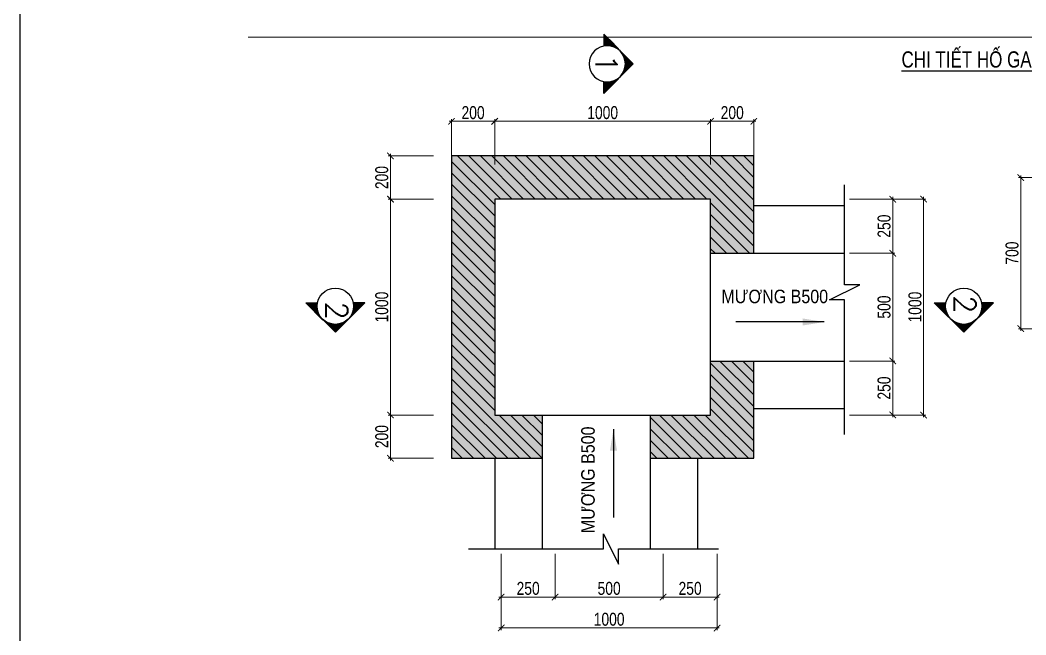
# Model space of a CAD drawing. Header units: millimetres. Extents: x -294625 to 2136527, y -251383 to 128331.
# Drawn here: x 1557252 to 1561909, y -129177 to -126330 of the extents above; entities that cross this region are included whole.
import ezdxf

# ---------------------------------------------------------------- set-up
doc = ezdxf.new("R2010")
doc.units = ezdxf.units.MM
doc.linetypes.add('$0$HIDDEN', pattern=[0.375, 0.25, -0.125])
doc.linetypes.add('CONTINOUS', pattern=[0])
doc.layers.get('Defpoints').update_dxf_attribs({"lineweight": 0})
for name, color, linetype in [('1-WALL', 1, 'Continuous'), ('CHU', 7, 'Continuous'), ('Gtechcons-Text', 7, 'Continuous'), ('P-Netcat', 6, 'CONTINOUS'), ('S13_Hatch Line', 8, 'Continuous'), ('S14_Annotation', 3, 'Continuous'), ('S24_Wall', 2, 'Continuous'), ('THAY', 7, 'Continuous')]:
    doc.layers.add(name, color=color, linetype=linetype)
for name, color, linetype, lineweight in [('8', 8, 'Continuous', 5), ('N4--1-OTHER1', 143, 'CONTINOUS', 15), ('yckt nuoc', 3, 'Continuous', 40)]:
    doc.layers.add(name, color=color, linetype=linetype, lineweight=lineweight)
doc.layers.add('N4-Depoint', color=254, linetype='CONTINOUS', plot=False)
doc.styles.add('L-Arial', font='arial.ttf')
doc.styles.add('S-TEXT-2.0H', font='unicode.shx', dxfattribs={"width": 0.8, "height": 60})
doc.styles.get("Standard").update_dxf_attribs({"font": 'arialbd.ttf'})
doc.styles.add('TEXT_ARIAL', font='arial.ttf', dxfattribs={"width": 0.75})
doc.styles.add('TXT', font='txt.shx')
doc.dimstyles.new('CNC_mm_D2.0(25) Tick', dxfattribs={"dimtxt": 60, "dimasz": 30, "dimexe": 10, "dimexo": 0, "dimgap": 10, "dimtad": 1, "dimdec": 0, "dimzin": 9, "dimdsep": 46, "dimtxsty": 'S-TEXT-2.0H', "dimblk": 'ARCHTICK', "dimcen": 10, "dimdle": 10, "dimclrd": 83, "dimclre": 83, "dimclrt": 41, "dimadec": 0, "dimazin": 2, "dimtfac": 1, "dimtdec": 0, "dimtix": 1, "dimtmove": 2, "dimatfit": 0, "dimldrblk": 'ARCHTICK', "dimfxl": 200, "dimfxlon": 1, "dimtolj": 1, "dimtzin": 0, "dimlwd": 13, "dimlwe": 13, "dimarcsym": 1})
doc.dimstyles.get("Standard").update_dxf_attribs({"dimtxt": 0.18, "dimasz": 0.18, "dimexe": 0.18, "dimexo": 0.0625, "dimgap": 0.09, "dimtad": 0, "dimtih": 1, "dimtoh": 1, "dimdec": 4, "dimzin": 0, "dimdsep": 46, "dimtxsty": 'Standard', "dimcen": 0.09, "dimadec": 0, "dimazin": 0, "dimtfac": 1, "dimtdec": 4, "dimtofl": 0, "dimtmove": 0, "dimatfit": 3, "dimfxl": 1, "dimtolj": 1, "dimtzin": 0, "dimarcsym": 0})

# ---------------------------------------------------------------- blocks, each defined once
blk = doc.blocks.new('_ArchTick')
at = {"color": 0, "linetype": 'ByBlock', "const_width": 0.15}
blk.add_lwpolyline([(-0.5, -0.5), (0.5, 0.5)], dxfattribs=at)
blk = doc.blocks.new('*D158')
at = {"layer": '1-WALL', "color": 83, "lineweight": 13, "transparency": 16777216}
for p, q in [((1561092.5, -127908.9), (1561302.5, -127908.9)), ((1561292.5, -128168.9), (1561292.5, -127898.9)), ((1561092.5, -128158.9), (1561302.5, -128158.9))]:
    blk.add_line(p, q, dxfattribs=at)
at = {"layer": 'Defpoints', "color": 0, "transparency": 16777216}
for p in [(1560449.1, -127908.9), (1561292.5, -127908.9), (1560449.1, -128158.9)]:
    blk.add_point(p, dxfattribs=at)
at = {"layer": '1-WALL', "color": 83, "lineweight": 13, "transparency": 16777216, "xscale": 30, "yscale": 30, "zscale": 30}
for p, rotation in [((1561292.5, -127908.9), 90), ((1561292.5, -128158.9), 270)]:
    blk.add_blockref('_ArchTick', p, dxfattribs=dict(at, rotation=rotation))
at = {"layer": '1-WALL', "color": 41, "transparency": 16777216, "insert": (1561252.5, -128033.9), "char_height": 60, "attachment_point": 5, "rotation": 90, "style": 'S-TEXT-2.0H'}
blk.add_mtext('\\A1;250', dxfattribs=at)
blk = doc.blocks.new('*D159')
at = {"layer": '1-WALL', "color": 83, "lineweight": 13, "transparency": 16777216}
for p, q in [((1561092.5, -127408.9), (1561302.5, -127408.9)), ((1561292.5, -127918.9), (1561292.5, -127398.9)), ((1561092.5, -127908.9), (1561302.5, -127908.9))]:
    blk.add_line(p, q, dxfattribs=at)
at = {"layer": 'Defpoints', "color": 0, "transparency": 16777216}
for p in [(1560933.5, -127408.9), (1561292.5, -127408.9), (1560449.1, -127908.9)]:
    blk.add_point(p, dxfattribs=at)
at = {"layer": '1-WALL', "color": 83, "lineweight": 13, "transparency": 16777216, "xscale": 30, "yscale": 30, "zscale": 30}
for p, rotation in [((1561292.5, -127408.9), 90), ((1561292.5, -127908.9), 270)]:
    blk.add_blockref('_ArchTick', p, dxfattribs=dict(at, rotation=rotation))
at = {"layer": '1-WALL', "color": 41, "transparency": 16777216, "insert": (1561252.5, -127658.9), "char_height": 60, "attachment_point": 5, "rotation": 90, "style": 'S-TEXT-2.0H'}
blk.add_mtext('\\A1;500', dxfattribs=at)
blk = doc.blocks.new('*D160')
at = {"layer": '1-WALL', "color": 83, "lineweight": 13, "transparency": 16777216}
for p, q in [((1561292.5, -127418.9), (1561292.5, -127148.9)), ((1561092.5, -127158.9), (1561302.5, -127158.9)), ((1561092.5, -127408.9), (1561302.5, -127408.9))]:
    blk.add_line(p, q, dxfattribs=at)
at = {"layer": 'Defpoints', "color": 0, "transparency": 16777216}
for p in [(1560449.1, -127158.9), (1561292.5, -127158.9), (1560933.5, -127408.9)]:
    blk.add_point(p, dxfattribs=at)
at = {"layer": '1-WALL', "color": 83, "lineweight": 13, "transparency": 16777216, "xscale": 30, "yscale": 30, "zscale": 30}
for p, rotation in [((1561292.5, -127158.9), 90), ((1561292.5, -127408.9), 270)]:
    blk.add_blockref('_ArchTick', p, dxfattribs=dict(at, rotation=rotation))
at = {"layer": '1-WALL', "color": 41, "transparency": 16777216, "insert": (1561252.5, -127283.9), "char_height": 60, "attachment_point": 5, "rotation": 90, "style": 'S-TEXT-2.0H'}
blk.add_mtext('\\A1;250', dxfattribs=at)
blk = doc.blocks.new('*D161')
at = {"layer": '1-WALL', "color": 83, "lineweight": 13, "transparency": 16777216}
for p, q in [((1561435.5, -128168.9), (1561435.5, -127148.9)), ((1561235.5, -127158.9), (1561445.5, -127158.9)), ((1561235.5, -128158.9), (1561445.5, -128158.9))]:
    blk.add_line(p, q, dxfattribs=at)
at = {"layer": 'Defpoints', "color": 0, "transparency": 16777216}
for p in [(1560449.1, -127158.9), (1561435.5, -127158.9), (1560449.1, -128158.9)]:
    blk.add_point(p, dxfattribs=at)
at = {"layer": '1-WALL', "color": 83, "lineweight": 13, "transparency": 16777216, "xscale": 30, "yscale": 30, "zscale": 30}
for p, rotation in [((1561435.5, -127158.9), 90), ((1561435.5, -128158.9), 270)]:
    blk.add_blockref('_ArchTick', p, dxfattribs=dict(at, rotation=rotation))
at = {"layer": '1-WALL', "color": 41, "transparency": 16777216, "insert": (1561395.5, -127658.9), "char_height": 60, "attachment_point": 5, "rotation": 90, "style": 'S-TEXT-2.0H'}
blk.add_mtext('\\A1;1000', dxfattribs=at)
blk = doc.blocks.new('*D162')
at = {"layer": '1-WALL', "color": 83, "lineweight": 13, "transparency": 16777216}
for p, q in [((1558966.5, -128168.9), (1558966.5, -127148.9)), ((1559166.5, -127158.9), (1558956.5, -127158.9)), ((1559166.5, -128158.9), (1558956.5, -128158.9))]:
    blk.add_line(p, q, dxfattribs=at)
at = {"layer": 'Defpoints', "color": 0, "transparency": 16777216}
for p in [(1558966.5, -127158.9), (1559796.2, -127158.9), (1559796.2, -128158.9)]:
    blk.add_point(p, dxfattribs=at)
at = {"layer": '1-WALL', "color": 83, "lineweight": 13, "transparency": 16777216, "xscale": 30, "yscale": 30, "zscale": 30}
for p, rotation in [((1558966.5, -127158.9), 90), ((1558966.5, -128158.9), 270)]:
    blk.add_blockref('_ArchTick', p, dxfattribs=dict(at, rotation=rotation))
at = {"layer": '1-WALL', "color": 41, "transparency": 16777216, "insert": (1558926.5, -127658.9), "char_height": 60, "attachment_point": 5, "rotation": 90, "style": 'S-TEXT-2.0H'}
blk.add_mtext('\\A1;1000', dxfattribs=at)
blk = doc.blocks.new('MAT CAT')
at = {"layer": '8'}
h = blk.add_hatch(dxfattribs=at)
h.set_pattern_fill('ANSI31', color=256, scale=0.825754, angle=270, style=0)
h.set_pattern_definition([(315, (-103497.6712, 337412.0697), (1.853869705, 1.853869705), [])])
h.paths.add_polyline_path([(26271.9, 53048.2, 0.674504), (26272, 53048.4), (26167.5, 53149.3, 2.384757), (26167.5, 53149.2, 1037975.907024), (26167.5, 53149.2, 0.999999), (26167.4, 53149.3, -0.002012), (26167.4, 53149.3), (26064.9, 53048.4, 0.671093), (26064.9, 53048.2), (26105.4, 53048.2, -0.044637), (26104.4, 53059.4, -1), (26230.6, 53059.4, -0.044637), (26229.6, 53048.2)])
at = {"layer": 'THAY'}
for p, q in [((26064.7, 53048.2), (26167.4, 53149.3)), ((26270.1, 53048.2), (26167.4, 53149.3)), ((26064.7, 53048.2), (26105.6, 53048.2)), ((26270.1, 53048.2), (26229.4, 53048.2))]:
    blk.add_line(p, q, dxfattribs=at)
blk.add_circle((26167.5, 53059.4), 63.1, dxfattribs=at)
blk = doc.blocks.new('*D163')
at = {"layer": '1-WALL', "color": 83, "lineweight": 13, "transparency": 16777216}
for p, q in [((1560459.1, -126798.4), (1559439.1, -126798.4)), ((1559449.1, -126998.4), (1559449.1, -126788.4)), ((1560449.1, -126998.4), (1560449.1, -126788.4))]:
    blk.add_line(p, q, dxfattribs=at)
at = {"layer": 'Defpoints', "color": 0, "transparency": 16777216}
for p in [(1559449.1, -126798.4), (1559449.1, -128299), (1560449.1, -128299)]:
    blk.add_point(p, dxfattribs=at)
at = {"layer": '1-WALL', "color": 83, "lineweight": 13, "transparency": 16777216, "xscale": 30, "yscale": 30, "zscale": 30, "rotation": 180}
blk.add_blockref('_ArchTick', (1559449.1, -126798.4), dxfattribs=at)
at = {"layer": '1-WALL', "color": 83, "lineweight": 13, "transparency": 16777216, "xscale": 30, "yscale": 30, "zscale": 30}
blk.add_blockref('_ArchTick', (1560449.1, -126798.4), dxfattribs=at)
at = {"layer": '1-WALL', "color": 41, "transparency": 16777216, "insert": (1559949.1, -126758.4), "char_height": 60, "attachment_point": 5, "style": 'S-TEXT-2.0H'}
blk.add_mtext('\\A1;1000', dxfattribs=at)
blk = doc.blocks.new('*D164')
at = {"layer": '1-WALL', "color": 83, "lineweight": 13, "transparency": 16777216}
for p, q in [((1559479.1, -128802.3), (1559479.1, -129012.3)), ((1559729.1, -128802.3), (1559729.1, -129012.3)), ((1559469.1, -129002.3), (1559739.1, -129002.3))]:
    blk.add_line(p, q, dxfattribs=at)
at = {"layer": 'Defpoints', "color": 0, "transparency": 16777216}
for p in [(1559479.1, -128158.9), (1559729.1, -128158.9), (1559729.1, -129002.3)]:
    blk.add_point(p, dxfattribs=at)
at = {"layer": '1-WALL', "color": 83, "lineweight": 13, "transparency": 16777216, "xscale": 30, "yscale": 30, "zscale": 30, "rotation": 180}
blk.add_blockref('_ArchTick', (1559479.1, -129002.3), dxfattribs=at)
at = {"layer": '1-WALL', "color": 83, "lineweight": 13, "transparency": 16777216, "xscale": 30, "yscale": 30, "zscale": 30}
blk.add_blockref('_ArchTick', (1559729.1, -129002.3), dxfattribs=at)
at = {"layer": '1-WALL', "color": 41, "transparency": 16777216, "insert": (1559604.1, -128962.3), "char_height": 60, "attachment_point": 5, "style": 'S-TEXT-2.0H'}
blk.add_mtext('\\A1;250', dxfattribs=at)
blk = doc.blocks.new('*D165')
at = {"layer": '1-WALL', "color": 83, "lineweight": 13, "transparency": 16777216}
for p, q in [((1559729.1, -128802.3), (1559729.1, -129012.3)), ((1560229.1, -128802.3), (1560229.1, -129012.3)), ((1559719.1, -129002.3), (1560239.1, -129002.3))]:
    blk.add_line(p, q, dxfattribs=at)
at = {"layer": 'Defpoints', "color": 0, "transparency": 16777216}
for p in [(1559729.1, -128158.9), (1560229.1, -128643.3), (1560229.1, -129002.3)]:
    blk.add_point(p, dxfattribs=at)
at = {"layer": '1-WALL', "color": 83, "lineweight": 13, "transparency": 16777216, "xscale": 30, "yscale": 30, "zscale": 30, "rotation": 180}
blk.add_blockref('_ArchTick', (1559729.1, -129002.3), dxfattribs=at)
at = {"layer": '1-WALL', "color": 83, "lineweight": 13, "transparency": 16777216, "xscale": 30, "yscale": 30, "zscale": 30}
blk.add_blockref('_ArchTick', (1560229.1, -129002.3), dxfattribs=at)
at = {"layer": '1-WALL', "color": 41, "transparency": 16777216, "insert": (1559979.1, -128962.3), "char_height": 60, "attachment_point": 5, "style": 'S-TEXT-2.0H'}
blk.add_mtext('\\A1;500', dxfattribs=at)
blk = doc.blocks.new('*D166')
at = {"layer": '1-WALL', "color": 83, "lineweight": 13, "transparency": 16777216}
for p, q in [((1560229.1, -128802.3), (1560229.1, -129012.3)), ((1560479.1, -128802.3), (1560479.1, -129012.3)), ((1560219.1, -129002.3), (1560489.1, -129002.3))]:
    blk.add_line(p, q, dxfattribs=at)
at = {"layer": 'Defpoints', "color": 0, "transparency": 16777216}
for p in [(1560479.1, -128158.9), (1560229.1, -128643.3), (1560479.1, -129002.3)]:
    blk.add_point(p, dxfattribs=at)
at = {"layer": '1-WALL', "color": 83, "lineweight": 13, "transparency": 16777216, "xscale": 30, "yscale": 30, "zscale": 30, "rotation": 180}
blk.add_blockref('_ArchTick', (1560229.1, -129002.3), dxfattribs=at)
at = {"layer": '1-WALL', "color": 83, "lineweight": 13, "transparency": 16777216, "xscale": 30, "yscale": 30, "zscale": 30}
blk.add_blockref('_ArchTick', (1560479.1, -129002.3), dxfattribs=at)
at = {"layer": '1-WALL', "color": 41, "transparency": 16777216, "insert": (1560354.1, -128962.3), "char_height": 60, "attachment_point": 5, "style": 'S-TEXT-2.0H'}
blk.add_mtext('\\A1;250', dxfattribs=at)
blk = doc.blocks.new('*D167')
at = {"layer": '1-WALL', "color": 83, "lineweight": 13, "transparency": 16777216}
for p, q in [((1559479.1, -128945.3), (1559479.1, -129155.3)), ((1560479.1, -128945.3), (1560479.1, -129155.3)), ((1559469.1, -129145.3), (1560489.1, -129145.3))]:
    blk.add_line(p, q, dxfattribs=at)
at = {"layer": 'Defpoints', "color": 0, "transparency": 16777216}
for p in [(1559479.1, -128158.9), (1560479.1, -128158.9), (1560479.1, -129145.3)]:
    blk.add_point(p, dxfattribs=at)
at = {"layer": '1-WALL', "color": 83, "lineweight": 13, "transparency": 16777216, "xscale": 30, "yscale": 30, "zscale": 30, "rotation": 180}
blk.add_blockref('_ArchTick', (1559479.1, -129145.3), dxfattribs=at)
at = {"layer": '1-WALL', "color": 83, "lineweight": 13, "transparency": 16777216, "xscale": 30, "yscale": 30, "zscale": 30}
blk.add_blockref('_ArchTick', (1560479.1, -129145.3), dxfattribs=at)
at = {"layer": '1-WALL', "color": 41, "transparency": 16777216, "insert": (1559979.1, -129105.3), "char_height": 60, "attachment_point": 5, "style": 'S-TEXT-2.0H'}
blk.add_mtext('\\A1;1000', dxfattribs=at)
blk = doc.blocks.new('*D157')
at = {"layer": '1-WALL', "color": 83, "lineweight": 13, "transparency": 16777216}
for p, q in [((1561885.2, -127768.9), (1561885.2, -127048.9)), ((1562085.2, -127058.9), (1561875.2, -127058.9)), ((1562085.2, -127758.9), (1561875.2, -127758.9))]:
    blk.add_line(p, q, dxfattribs=at)
at = {"layer": 'Defpoints', "color": 0, "transparency": 16777216}
for p in [(1561885.2, -127058.9), (1562232.4, -127058.9), (1562232.4, -127758.9)]:
    blk.add_point(p, dxfattribs=at)
at = {"layer": '1-WALL', "color": 83, "lineweight": 13, "transparency": 16777216, "xscale": 30, "yscale": 30, "zscale": 30}
for p, rotation in [((1561885.2, -127058.9), 90), ((1561885.2, -127758.9), 270)]:
    blk.add_blockref('_ArchTick', p, dxfattribs=dict(at, rotation=rotation))
at = {"layer": '1-WALL', "color": 41, "transparency": 16777216, "insert": (1561845.2, -127408.9), "char_height": 60, "attachment_point": 5, "rotation": 90, "style": 'S-TEXT-2.0H'}
blk.add_mtext('\\A1;700', dxfattribs=at)
blk = doc.blocks.new('*D184')
at = {"layer": '1-WALL', "color": 83, "lineweight": 13, "transparency": 16777216}
for p, q in [((1559459.1, -126798.4), (1559239.1, -126798.4)), ((1559249.1, -126998.4), (1559249.1, -126788.4)), ((1559449.1, -126998.4), (1559449.1, -126788.4))]:
    blk.add_line(p, q, dxfattribs=at)
at = {"layer": 'Defpoints', "color": 0, "transparency": 16777216}
for p in [(1559249.1, -126798.4), (1559449.1, -126998.4), (1559249.1, -127127.5)]:
    blk.add_point(p, dxfattribs=at)
at = {"layer": '1-WALL', "color": 83, "lineweight": 13, "transparency": 16777216, "xscale": 30, "yscale": 30, "zscale": 30, "rotation": 180}
blk.add_blockref('_ArchTick', (1559249.1, -126798.4), dxfattribs=at)
at = {"layer": '1-WALL', "color": 83, "lineweight": 13, "transparency": 16777216, "xscale": 30, "yscale": 30, "zscale": 30}
blk.add_blockref('_ArchTick', (1559449.1, -126798.4), dxfattribs=at)
at = {"layer": '1-WALL', "color": 41, "transparency": 16777216, "insert": (1559349.1, -126758.4), "char_height": 60, "attachment_point": 5, "style": 'S-TEXT-2.0H'}
blk.add_mtext('\\A1;200', dxfattribs=at)
blk = doc.blocks.new('*D185')
at = {"layer": '1-WALL', "color": 83, "lineweight": 13, "transparency": 16777216}
for p, q in [((1560439.1, -126798.4), (1560659.1, -126798.4)), ((1560449.1, -126998.4), (1560449.1, -126788.4)), ((1560649.1, -126998.4), (1560649.1, -126788.4))]:
    blk.add_line(p, q, dxfattribs=at)
at = {"layer": 'Defpoints', "color": 0, "transparency": 16777216}
for p in [(1560649.1, -126798.4), (1560449.1, -126998.4), (1560649.1, -127127.5)]:
    blk.add_point(p, dxfattribs=at)
at = {"layer": '1-WALL', "color": 83, "lineweight": 13, "transparency": 16777216, "xscale": 30, "yscale": 30, "zscale": 30, "rotation": 180}
blk.add_blockref('_ArchTick', (1560449.1, -126798.4), dxfattribs=at)
at = {"layer": '1-WALL', "color": 83, "lineweight": 13, "transparency": 16777216, "xscale": 30, "yscale": 30, "zscale": 30}
blk.add_blockref('_ArchTick', (1560649.1, -126798.4), dxfattribs=at)
at = {"layer": '1-WALL', "color": 41, "transparency": 16777216, "insert": (1560549.1, -126758.4), "char_height": 60, "attachment_point": 5, "style": 'S-TEXT-2.0H'}
blk.add_mtext('\\A1;200', dxfattribs=at)
blk = doc.blocks.new('*D186')
at = {"layer": '1-WALL', "color": 83, "lineweight": 13, "transparency": 16777216}
for p, q in [((1559166.5, -126958.9), (1558956.5, -126958.9)), ((1558966.5, -127168.9), (1558966.5, -126948.9)), ((1559166.5, -127158.9), (1558956.5, -127158.9))]:
    blk.add_line(p, q, dxfattribs=at)
at = {"layer": 'Defpoints', "color": 0, "transparency": 16777216}
for p in [(1558966.5, -126958.9), (1559249.1, -126958.9), (1559166.5, -127158.9)]:
    blk.add_point(p, dxfattribs=at)
at = {"layer": '1-WALL', "color": 83, "lineweight": 13, "transparency": 16777216, "xscale": 30, "yscale": 30, "zscale": 30}
for p, rotation in [((1558966.5, -126958.9), 90), ((1558966.5, -127158.9), 270)]:
    blk.add_blockref('_ArchTick', p, dxfattribs=dict(at, rotation=rotation))
at = {"layer": '1-WALL', "color": 41, "transparency": 16777216, "insert": (1558926.5, -127058.9), "char_height": 60, "attachment_point": 5, "rotation": 90, "style": 'S-TEXT-2.0H'}
blk.add_mtext('\\A1;200', dxfattribs=at)
blk = doc.blocks.new('*D187')
at = {"layer": '1-WALL', "color": 83, "lineweight": 13, "transparency": 16777216}
for p, q in [((1559165, -128158.9), (1558956.5, -128158.9)), ((1558966.5, -128148.9), (1558966.5, -128368.9)), ((1559166.5, -128358.9), (1558956.5, -128358.9))]:
    blk.add_line(p, q, dxfattribs=at)
at = {"layer": 'Defpoints', "color": 0, "transparency": 16777216}
for p in [(1559165, -128158.9), (1558966.5, -128358.9), (1559249.1, -128358.9)]:
    blk.add_point(p, dxfattribs=at)
at = {"layer": '1-WALL', "color": 83, "lineweight": 13, "transparency": 16777216, "xscale": 30, "yscale": 30, "zscale": 30}
for p, rotation in [((1558966.5, -128158.9), 90), ((1558966.5, -128358.9), 270)]:
    blk.add_blockref('_ArchTick', p, dxfattribs=dict(at, rotation=rotation))
at = {"layer": '1-WALL', "color": 41, "transparency": 16777216, "insert": (1558926.5, -128258.9), "char_height": 60, "attachment_point": 5, "rotation": 90, "style": 'S-TEXT-2.0H'}
blk.add_mtext('\\A1;200', dxfattribs=at)

msp = doc.modelspace()

# ---------------------------------------------------------------- hatches: boundary and pattern name
at = {"layer": 'S13_Hatch Line', "linetype": '$0$HIDDEN'}
h = msp.add_hatch(dxfattribs=at)
h.set_pattern_fill('ANSI31', color=256, scale=300, angle=-90)
h.set_pattern_definition([(315, (1418392.108, 1130589.087), (26.5165043, 26.5165043), [])])
h.paths.add_polyline_path([(1559249.1, -126958.9), (1559249.1, -127783.9), (1559449.1, -127783.9), (1559449.1, -127158.9), (1560449.1, -127158.9), (1560449.1, -127408.9), (1560649.1, -127408.9), (1560649.1, -126958.9)])
h.paths.add_polyline_path([(1560169.1, -128158.9), (1560169.1, -128358.9), (1560649.1, -128358.9), (1560649.1, -127908.9), (1560449.1, -127908.9), (1560449.1, -128158.9)])
h.paths.add_polyline_path([(1559669.1, -128358.9), (1559669.1, -128158.9), (1559449.1, -128158.9), (1559449.1, -127783.9), (1559249.1, -127783.9), (1559249.1, -128358.9)])
at = {"layer": 'S13_Hatch Line'}
h = msp.add_hatch(dxfattribs=at)
h.set_pattern_fill('AR-CONC', color=256, scale=10, angle=-90)
h.set_pattern_definition([(320, (1418392.11, 1130589.087), (-6.2752135, -71.7260183), [7.5, -82.5]), (265, (1418392.11, 1130589.09), (75.2192134, 13.8751334), [6, -66]), (10.4514445, (1418391.585, 1130583.11), (68.943999, -57.8508847), [6.374019, -70.114211]), (316.1842, (1418412.11, 1130589.09), (-16.551928, -106.724133), [11.25, -123.75]), (6.6356355, (1418410.73, 1130580.19), (97.41186, -93.4661946), [9.561034, -105.171376]), (261.184164, (1418412.11, 1130589.09), (97.41186, -93.4661945), [9, -99]), (291, (1418407.11, 1130579.087), (-40.261889, -59.6907052), [7.5, -82.5]), (236, (1418407.11, 1130579.09), (72.5150045, -24.331533), [6, -66]), (341.451445, (1418403.75, 1130574.11), (32.2531153, -84.0222377), [6.374019, -70.114211]), (307.5, (1418392.108, 1130589.087), (33.2893854, -1.21598553), [0, -65.2, 0, -67, 0, -66.25]), (277.5, (1418392.108, 1130589.087), (39.4411712, -26.3069537), [0, -38.2, 0, -63.7, 0, -25.25]), (237.5, (1418392.108, 1130611.387), (-2.2554872, -53.3822436), [0, -25, 0, -78, 0, -103.5]), (227.5, (1418392.108, 1130621.387), (10.0104982, -58.318617), [0, -32.5, 0, -51.8, 0, -73.5])])
h.paths.add_polyline_path([(1559249.1, -126958.9), (1559249.1, -127783.9), (1559449.1, -127783.9), (1559449.1, -127158.9), (1560449.1, -127158.9), (1560449.1, -127408.9), (1560649.1, -127408.9), (1560649.1, -126958.9)])
h.paths.add_polyline_path([(1560169.1, -128158.9), (1560169.1, -128358.9), (1560649.1, -128358.9), (1560649.1, -127908.9), (1560449.1, -127908.9), (1560449.1, -128158.9)])
h.paths.add_polyline_path([(1559669.1, -128358.9), (1559669.1, -128158.9), (1559449.1, -128158.9), (1559449.1, -127783.9), (1559249.1, -127783.9), (1559249.1, -128358.9)])

# ---------------------------------------------------------------- linework, layer by layer
at = {"layer": '1-WALL'}
for points in [[(1560649.1, -127408.9), (1560649.1, -126958.9), (1559249.1, -126958.9), (1559249.1, -128358.9), (1559669.1, -128358.9)], [(1561069.6, -128249.9), (1561069.6, -127625.4), (1560999.9, -127625.4), (1561139.3, -127555.7), (1561069.6, -127555.7), (1561069.6, -127092.6)], [(1560169.1, -128358.9), (1560649.1, -128358.9), (1560649.1, -127908.9)], [(1559328.1, -128779.4), (1559952.6, -128779.4), (1559952.6, -128709.7), (1560022.3, -128849.1), (1560022.3, -128779.4), (1560485.4, -128779.4)]]:
    msp.add_lwpolyline(points, dxfattribs=at)
msp.add_lwpolyline([(1559449.1, -127158.9), (1559449.1, -128158.9), (1560449.1, -128158.9), (1560449.1, -127158.9)], close=True, dxfattribs=at)
at = {"layer": 'N4--1-OTHER1'}
msp.add_line((1558307.7, -126409.2), (1564744.2, -126409.2), dxfattribs=at)
at = {"layer": 'N4-Depoint'}
msp.add_lwpolyline([(1572287.8, -133101.5), (1557251.5, -133101.5), (1557251.5, -120823.8), (1572287.8, -120823.8)], close=True, dxfattribs=at)
at = {"layer": 'S24_Wall', "color": 3}
for points in [[(1560649.1, -127188.9), (1561069.6, -127188.9)], [(1560449.1, -127408.9), (1561069.6, -127408.9)], [(1560449.1, -127908.9), (1561069.6, -127908.9)], [(1559669.1, -128158.9), (1559669.1, -128779.4)], [(1560169.1, -128158.9), (1560169.1, -128779.4)], [(1560649.1, -128128.9), (1561069.6, -128128.9)], [(1559449.1, -128358.9), (1559449.1, -128779.4)], [(1560389.1, -128358.9), (1560389.1, -128779.4)]]:
    msp.add_lwpolyline(points, dxfattribs=at)

# ---------------------------------------------------------------- block references
at = {"layer": 'P-Netcat', "yscale": 1.333333333302286, "zscale": 1.333333333302286}
for p, xscale, rotation in [((1489224.3, -161422.1), -1.333333333302286, 270), ((1593601.2, -56908.9), 1.333333333302286, 180), ((1596511.3, -56908.9), 1.333333333302286, 180)]:
    msp.add_blockref('MAT CAT', p, dxfattribs=dict(at, xscale=xscale, rotation=rotation))

# ---------------------------------------------------------------- texts
at = {"layer": 'CHU', "color": 3, "style": 'TXT'}
for s, p in [('1', (1559916.6, -126487.4)), ('2', (1561576.5, -127603)), ('2', (1558667.5, -127632.4))]:
    msp.add_text(s, height=100, rotation=270, dxfattribs=at).set_placement(p)
at = {"layer": 'Gtechcons-Text', "style": 'L-Arial', "width": 0.85}
for rotation, p in [(360, (1560499.1, -127640.9)), (90, (1559912.3, -128706.1))]:
    msp.add_text('MƯƠNG B500', height=62.5, rotation=rotation, dxfattribs=at).set_placement(p)
at = {"layer": 'S14_Annotation', "color": 4, "style": 'TEXT_ARIAL', "width": 0.75}
msp.add_text('%%UCHI TIẾT HỐ GA LOẠI 2', height=75, dxfattribs=at).set_placement((1561333.1, -126549.3))

# ---------------------------------------------------------------- dimensions: what is measured, and where the dimension line sits
at = {"layer": '1-WALL'}
for base, p1, p2, picture, middle in [((1559249.1, -126798.4), (1559449.1, -126998.4), (1559249.1, -127127.5), '*D184', (1559349.1, -126758.4)), ((1560649.1, -126798.4), (1560449.1, -126998.4), (1560649.1, -127127.5), '*D185', (1560549.1, -126758.4)), ((1559729.1, -129002.3), (1559479.1, -128158.9), (1559729.1, -128158.9), '*D164', (1559604.1, -128962.3)), ((1560479.1, -129145.3), (1559479.1, -128158.9), (1560479.1, -128158.9), '*D167', (1559979.1, -129105.3)), ((1560229.1, -129002.3), (1559729.1, -128158.9), (1560229.1, -128643.3), '*D165', (1559979.1, -128962.3)), ((1560479.1, -129002.3), (1560229.1, -128643.3), (1560479.1, -128158.9), '*D166', (1560354.1, -128962.3))]:
    dim = msp.add_linear_dim(base=base, p1=p1, p2=p2, dimstyle='CNC_mm_D2.0(25) Tick', dxfattribs=at)
    dim.commit()
    dim.dimension.update_dxf_attribs({"geometry": picture, "text_midpoint": middle})
for base, p1, p2, angle, picture, middle in [((1559449.1, -126798.4), (1560449.1, -128299), (1559449.1, -128299), 180, '*D163', (1559949.1, -126758.4)), ((1558966.5, -126958.9), (1559166.5, -127158.9), (1559249.1, -126958.9), 90, '*D186', (1558926.5, -127058.9)), ((1561885.2, -127058.9), (1562232.4, -127758.9), (1562232.4, -127058.9), 90, '*D157', (1561845.2, -127408.9)), ((1558966.5, -127158.9), (1559796.2, -128158.9), (1559796.2, -127158.9), 90, '*D162', (1558926.5, -127658.9)), ((1561292.5, -127158.9), (1560933.5, -127408.9), (1560449.1, -127158.9), 90, '*D160', (1561252.5, -127283.9)), ((1561435.5, -127158.9), (1560449.1, -128158.9), (1560449.1, -127158.9), 90, '*D161', (1561395.5, -127658.9)), ((1561292.5, -127408.9), (1560449.1, -127908.9), (1560933.5, -127408.9), 90, '*D159', (1561252.5, -127658.9)), ((1561292.5, -127908.9), (1560449.1, -128158.9), (1560449.1, -127908.9), 90, '*D158', (1561252.5, -128033.9)), ((1558966.5, -128358.9), (1559165, -128158.9), (1559249.1, -128358.9), 90, '*D187', (1558926.5, -128258.9))]:
    dim = msp.add_linear_dim(base=base, p1=p1, p2=p2, angle=angle, dimstyle='CNC_mm_D2.0(25) Tick', dxfattribs=at)
    dim.commit()
    dim.dimension.update_dxf_attribs({"geometry": picture, "text_midpoint": middle})

# ---------------------------------------------------------------- leaders
at = {"layer": 'yckt nuoc'}
for points in [[(1560975.1, -127727.9), (1560565.3, -127727.9)], [(1559999.2, -128224.4), (1559999.2, -128634.1)]]:
    msp.add_leader(points, dimstyle='Standard', override={"dimasz": 100, "dimfxl": 200, "dimfxlon": 1, "dimtfill": 1, "dimarcsym": 1}, dxfattribs=at)

doc.saveas('drawing.dxf')
